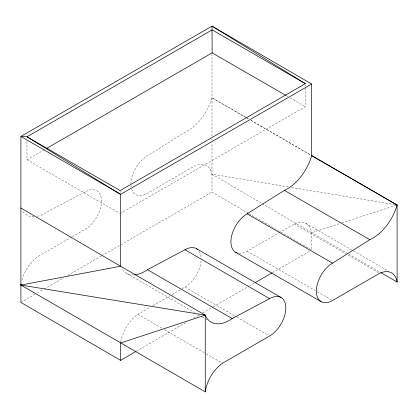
<?xml version="1.0" encoding="UTF-8"?>
<svg xmlns="http://www.w3.org/2000/svg" width="418" height="418" viewBox="0 0 418 418"><rect width="100%" height="100%" fill="white"/><g stroke="black" fill="none" stroke-linecap="round" stroke-linejoin="round"><path stroke-width="0.31" stroke-dasharray="2.09 1.57" d="M248.6 213.373L211.994 192.113L211.994 142.846M211.994 140.234L211.994 138.928M211.994 136.315L211.994 54.136M26.971 141.263L26.971 159.78L44.47 149.675M71.812 236.959L38.158 256.391A27.489 15.884 -60 0 0 22.023 279.694M72.371 236.635L85.272 229.189A22.885 13.214 -60 0 0 101.454 201.157A22.885 13.214 -60 0 0 85.272 191.815L47.96 211.461A36.81 21.25 -60 0 1 37.301 216.378M120.144 213.572L305.328 106.658L305.328 84.948M20.9 302.439L35.034 294.277M37.296 292.971L43.514 289.381M44.078 289.057L63.301 277.96M67.826 275.347L101.182 256.088M101.746 255.764L211.994 192.113M239.012 253.355A22.885 13.214 -60 0 0 247.106 251.187L278.513 233.056M279.072 232.732L294.22 223.985A27.698 15.994 -60 0 1 311.676 232.669L348.204 253.757M120.739 341.945A27.489 15.874 -60 0 1 137.841 314.331L150.182 307.209M152.983 305.589L169.812 295.871M172.054 294.575L181.59 289.073M182.149 288.749L184.955 287.129A22.885 13.214 -60 0 0 201.105 260.336M136.414 351.193L187.295 321.818M193.513 318.229L199.167 314.963M202.563 313.004L212.736 307.131M213.305 306.802L248.919 286.241M249.489 285.912L254.008 283.3M272.667 272.531L309.414 251.312M262.117 203.592L311.676 232.669L339.531 223.646M342.008 222.846L396.483 205.201M131.649 189.161A22.885 13.214 -60 0 0 147.115 193.419L194.234 166.218A27.604 15.989 -64.8 0 1 211.994 174.191L289.12 187.029M291.691 187.457L394.529 204.574M286.131 95.57L287.824 96.548M290.082 97.854L305.328 106.658M305.704 223.316L352.912 250.57M353.476 250.894L388.881 271.334M348.769 254.081L380.239 272.254M294.22 223.985L345.921 253.836M348.173 255.137L379.643 273.304M247.106 251.187L316.792 291.424M317.356 291.748L331.406 299.858M26.971 159.78L119.579 213.248M184.955 287.129L236.322 316.787M236.886 317.11L268.497 335.361M126.774 273.435L194.511 312.544M197.897 314.498L201.847 316.781M202.411 317.105L205.238 318.735M205.802 319.059L207.495 320.042M137.841 314.331L162.111 328.344M164.373 329.65L205.578 353.44M206.142 353.764L222.512 363.216M130.933 184.072A22.885 13.214 -60 0 1 147.115 156.045L184.432 132.605A37.239 21.47 -60 0 0 211.994 97.786L246.416 117.724M246.981 118.054L248.673 119.036M250.936 120.342L310.757 154.989M211.994 97.786L245.22 117.087M245.784 117.411L248.6 119.046M250.852 120.358L311.112 155.355M249.165 213.702L311.676 250.006L311.676 232.669M211.994 174.191L261.553 203.263M120.144 191.225L120.144 192.499M199.261 251.448A22.885 13.214 -60 0 1 201.136 259.097M133.713 274.945A36.57 21.114 -60 0 1 121.737 268.544M131.116 186.757A22.885 13.214 -60 0 1 130.98 185.44M34.13 216.775A36.81 21.25 -60 0 1 22.065 210.353"/><path stroke-width="0.63" d="M237.252 253.015A22.885 13.214 -60 0 1 231.781 235.344A22.885 13.214 -60 0 1 247.106 213.812L284.418 190.378A36.962 21.339 -60 0 0 311.676 155.684L311.676 84.018L211.994 26.12L20.9 136.446L20.9 302.439L120.583 360.337L135.85 351.522M311.676 155.684L397.1 205.003L397.1 281.988A27.698 15.994 -60 0 0 379.643 273.304L332.529 300.505A22.885 13.214 -60 0 1 316.342 291.163A22.885 13.214 -60 0 1 332.529 263.136L369.841 239.697A36.962 21.339 -60 0 0 397.1 205.003L311.885 155.642M46.727 148.369L212.156 52.861L285.567 95.247M212.156 52.861L211.994 26.12L305.328 83.668L120.144 190.587L26.971 136.791L20.9 136.446L120.583 194.344L120.583 266.24L205.254 315.125A36.57 21.114 -60 0 0 232.121 318.568L269.626 298.64A22.885 13.214 -60 0 1 285.808 307.982A22.885 13.214 -60 0 1 269.626 336.015L222.512 363.216A27.489 15.874 -60 0 0 205.254 391.88L20.9 285.055L120.583 266.24L20.9 208.039M311.676 84.018L120.583 194.344L26.971 136.791L212.156 29.877L305.328 83.668M255.142 282.646L272.102 272.855M134.742 274.882A36.57 21.114 -60 0 0 147.449 269.683L184.955 249.755A22.885 13.214 -60 0 1 197.348 249.269M205.254 391.88L205.254 315.125L120.583 342.995L120.583 360.337M20.9 285.055L205.254 315.125M395.815 204.789L397.1 205.003M284.418 190.378L369.841 239.697M380.803 272.578L397.1 281.988M247.106 213.812L332.529 263.136M235.663 252.32L321.087 301.639M196.397 248.621L281.068 297.506M184.955 249.755L269.626 298.64M147.449 269.683L232.121 318.568M20.89 285.06A27.489 15.884 -60 0 1 21.046 284.005"/></g></svg>
